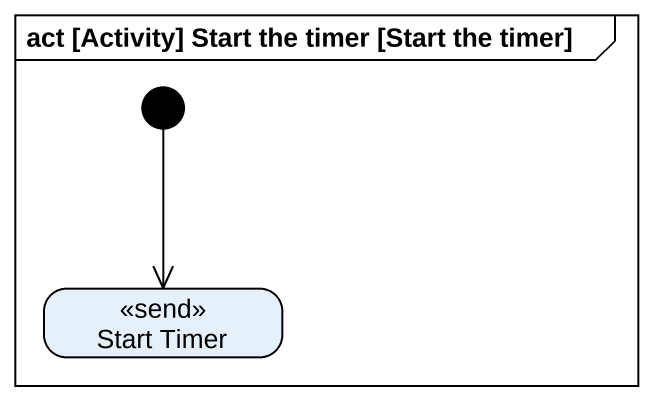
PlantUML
@startuml
mainframe act [Activity] Start the timer [Start the timer]
hide empty description
state "Start Timer" as Start_Timer <<send>>
[*] --> Start_Timer
@enduml
